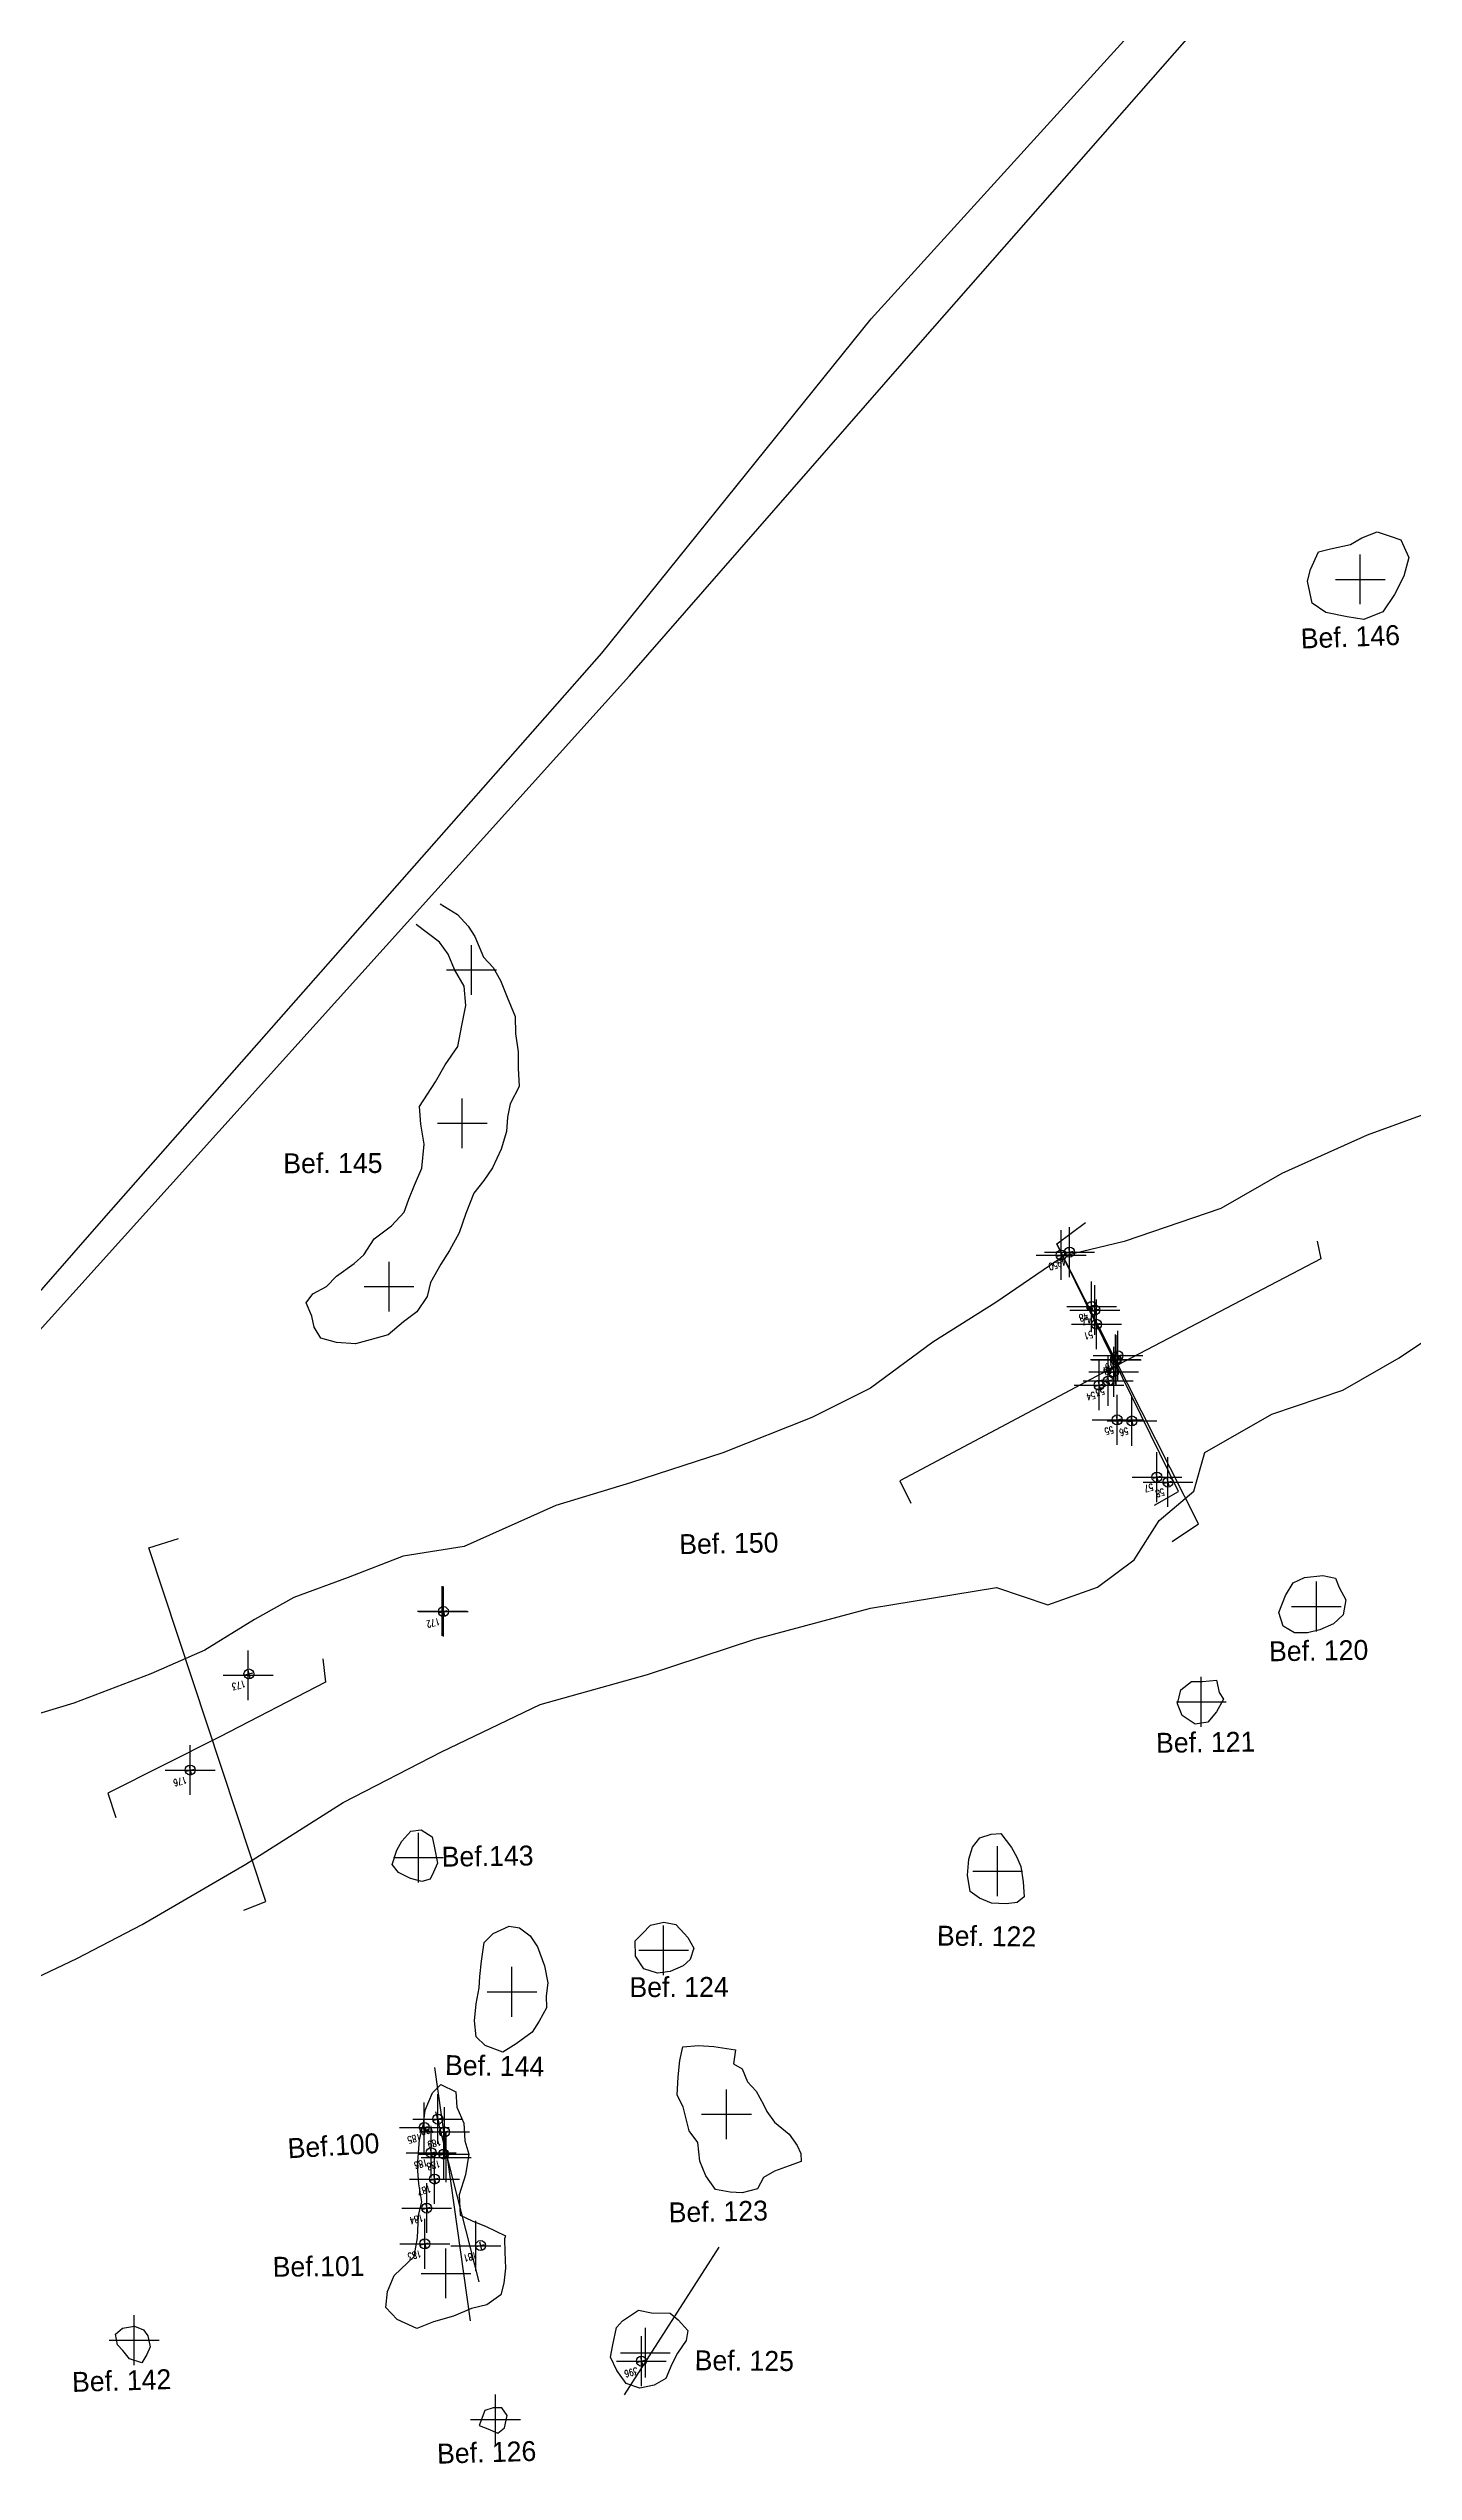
# Model space of a CAD drawing. Header units: metres. Extents: x 4462689 to 4462813, y 5793999 to 5794154.
# Drawn here: x 4462709.98 to 4462723.68, y 5794034.97 to 5794059.31 of the extents above; entities that cross this region are included whole.
import ezdxf
from ezdxf.enums import TextEntityAlignment as Align

# ---------------------------------------------------------------- set-up
doc = ezdxf.new("R2010")
doc.units = ezdxf.units.M
doc.header["$PDMODE"] = 2
doc.header["$PDSIZE"] = 0.25
for name, color, linetype in [('Bef.Nr.', 7, 'Continuous'), ('Befunde Pl.1', 7, 'Continuous'), ('GGok', 50, 'Continuous'), ('GGuk', 5, 'Continuous'), ('Keramik Pl.1', 60, 'Continuous'), ('Photogrammetriepunkte', 160, 'Continuous'), ('Profile', 5, 'Continuous')]:
    doc.layers.add(name, color=color, linetype=linetype)
doc.layers.get('0').off()
doc.styles.add('ROMANS', font='ROMANS.shx', dxfattribs={"width": 0.75})

# ---------------------------------------------------------------- blocks, each defined once
blk = doc.blocks.new('MESSPUNKT')
for p, q in [((0.04, 0), (-0.04, 0)), ((0, -0.04), (0, 0.04))]:
    blk.add_line(p, q)
blk.add_circle((0, 0), 0.05)
at = {"style": 'ROMANS', "width": 0.75, "flags": 1}
for tag, p in [('STANDPUNKT', (-0.06, -0.05)), ('MESSWERT', (-0.06, 0.05)), ('KOORDINATEN', (-0.06, -0.15))]:
    blk.add_attdef(tag, text='', height=0.07, dxfattribs=at).set_placement(p, align=Align.RIGHT)
at = {"style": 'ROMANS', "width": 0.75}
for tag, p in [('NUMMER', (0.06, 0.05)), ('INFO', (0.06, -0.15))]:
    blk.add_attdef(tag, p, '', height=0.07, dxfattribs=at)

msp = doc.modelspace()

# ---------------------------------------------------------------- linework, layer by layer
at = {"layer": 'Befunde Pl.1'}
for points in [[(4462723.553, 5794054.377, 52.372), (4462723.634, 5794054.201, 52.366), (4462723.583, 5794054.011, 52.363), (4462723.491, 5794053.829, 52.38), (4462723.373, 5794053.653, 52.384), (4462723.182, 5794053.577, 52.397), (4462723.015, 5794053.605, 52.422), (4462722.8, 5794053.647, 52.394), (4462722.663, 5794053.741, 52.403), (4462722.618, 5794053.962, 52.402), (4462722.647, 5794054.078, 52.396), (4462722.728, 5794054.256, 52.354), (4462722.848, 5794054.288, 52.371), (4462723.047, 5794054.332, 52.363), (4462723.162, 5794054.399, 52.358), (4462723.317, 5794054.456, 52.374), (4462723.436, 5794054.416, 52.385)], [(4462722.897, 5794043.949, 52.582), (4462722.936, 5794043.855, 52.588), (4462723.001, 5794043.731, 52.588), (4462722.974, 5794043.581, 52.569), (4462722.877, 5794043.488, 52.58), (4462722.74, 5794043.429, 52.581), (4462722.615, 5794043.4, 52.582), (4462722.486, 5794043.4, 52.591), (4462722.372, 5794043.467, 52.608), (4462722.328, 5794043.603, 52.609), (4462722.396, 5794043.775, 52.606), (4462722.471, 5794043.901, 52.591), (4462722.586, 5794043.956, 52.585), (4462722.772, 5794043.975, 52.583)], [(4462721.702, 5794042.922, 52.63), (4462721.729, 5794042.8, 52.6), (4462721.772, 5794042.732, 52.589), (4462721.702, 5794042.606, 52.599), (4462721.617, 5794042.501, 52.599), (4462721.488, 5794042.482, 52.594), (4462721.36, 5794042.568, 52.616), (4462721.312, 5794042.686, 52.605), (4462721.344, 5794042.826, 52.623), (4462721.451, 5794042.911, 52.626), (4462721.563, 5794042.911, 52.62)], [(4462713.721, 5794041.419, 52.643), (4462713.83, 5794041.35, 52.645), (4462713.852, 5794041.241, 52.641), (4462713.882, 5794041.085, 52.651), (4462713.843, 5794040.994, 52.657), (4462713.81, 5794040.924, 52.656), (4462713.727, 5794040.902, 52.651), (4462713.613, 5794040.93, 52.639), (4462713.493, 5794040.993, 52.644), (4462713.428, 5794041.071, 52.649), (4462713.476, 5794041.215, 52.642), (4462713.524, 5794041.305, 52.647), (4462713.617, 5794041.407, 52.639)], [(4462719.538, 5794041.383, 52.643), (4462719.646, 5794041.242, 52.648), (4462719.7, 5794041.146, 52.655), (4462719.739, 5794041.051, 52.648), (4462719.763, 5794040.898, 52.656), (4462719.774, 5794040.749, 52.663), (4462719.701, 5794040.69, 52.668), (4462719.592, 5794040.678, 52.668), (4462719.445, 5794040.684, 52.67), (4462719.325, 5794040.735, 52.673), (4462719.229, 5794040.802, 52.663), (4462719.205, 5794040.965, 52.675), (4462719.218, 5794041.127, 52.658), (4462719.253, 5794041.247, 52.637), (4462719.326, 5794041.339, 52.628), (4462719.44, 5794041.376, 52.637)], [(4462714.602, 5794040.454, 52.605), (4462714.707, 5794040.435, 52.62), (4462714.814, 5794040.355, 52.637), (4462714.888, 5794040.244, 52.62), (4462714.958, 5794040.054, 52.652), (4462714.992, 5794039.882, 52.656), (4462714.974, 5794039.754, 52.65), (4462714.978, 5794039.633, 52.671), (4462714.905, 5794039.497, 52.675), (4462714.834, 5794039.387, 52.666), (4462714.672, 5794039.27, 52.661), (4462714.541, 5794039.187, 52.676), (4462714.363, 5794039.255, 52.673), (4462714.271, 5794039.342, 52.654), (4462714.254, 5794039.502, 52.618), (4462714.272, 5794039.672, 52.631), (4462714.302, 5794039.835, 52.618), (4462714.308, 5794039.946, 52.63), (4462714.326, 5794040.102, 52.617), (4462714.351, 5794040.287, 52.625), (4462714.441, 5794040.38, 52.627)], [(4462716.277, 5794040.468, 52.618), (4462716.361, 5794040.38, 52.629), (4462716.397, 5794040.339, 52.646), (4462716.456, 5794040.231, 52.665), (4462716.42, 5794040.119, 52.661), (4462716.351, 5794040.054, 52.651), (4462716.22, 5794039.996, 52.642), (4462716.092, 5794039.982, 52.657), (4462715.956, 5794040.024, 52.668), (4462715.87, 5794040.152, 52.661), (4462715.869, 5794040.306, 52.633), (4462715.94, 5794040.378, 52.623), (4462716.021, 5794040.463, 52.642), (4462716.157, 5794040.493, 52.631)], [(4462716.875, 5794039.21, 52.677), (4462716.856, 5794039.071, 52.682), (4462716.942, 5794039.02, 52.685), (4462716.996, 5794038.888, 52.693), (4462717.081, 5794038.797, 52.678), (4462717.157, 5794038.663, 52.691), (4462717.191, 5794038.591, 52.673), (4462717.267, 5794038.484, 52.695), (4462717.414, 5794038.365, 52.677), (4462717.495, 5794038.249, 52.691), (4462717.531, 5794038.169, 52.698), (4462717.534, 5794038.088, 52.696), (4462717.415, 5794038.044, 52.688), (4462717.267, 5794037.993, 52.684), (4462717.157, 5794037.928, 52.688), (4462717.095, 5794037.813, 52.691), (4462716.943, 5794037.775, 52.694), (4462716.82, 5794037.781, 52.702), (4462716.675, 5794037.808, 52.703), (4462716.578, 5794037.946, 52.702), (4462716.516, 5794038.094, 52.699), (4462716.497, 5794038.279, 52.688), (4462716.411, 5794038.397, 52.691), (4462716.351, 5794038.639, 52.686), (4462716.288, 5794038.755, 52.694), (4462716.298, 5794038.938, 52.689), (4462716.317, 5794039.105, 52.692), (4462716.345, 5794039.24, 52.672), (4462716.505, 5794039.254, 52.676), (4462716.656, 5794039.244, 52.694)], [(4462714.555, 5794037.313, 52.793), (4462714.558, 5794037.179, 52.828), (4462714.565, 5794037.019, 52.831), (4462714.55, 5794036.866, 52.834), (4462714.519, 5794036.75, 52.838), (4462714.38, 5794036.65, 52.86), (4462714.224, 5794036.613, 52.868), (4462714.045, 5794036.534, 52.844), (4462713.845, 5794036.479, 52.849), (4462713.677, 5794036.413, 52.822), (4462713.479, 5794036.501, 52.823), (4462713.365, 5794036.622, 52.837), (4462713.381, 5794036.783, 52.834), (4462713.448, 5794036.944, 52.844), (4462713.648, 5794037.134, 52.818), (4462713.682, 5794037.322, 52.811), (4462713.692, 5794037.546, 52.803), (4462713.726, 5794037.683, 52.808), (4462713.695, 5794037.865, 52.802), (4462713.682, 5794038.038, 52.79), (4462713.704, 5794038.311, 52.795), (4462713.742, 5794038.466, 52.768), (4462713.76, 5794038.603, 52.754), (4462713.835, 5794038.778, 52.736), (4462713.916, 5794038.862, 52.715), (4462714.068, 5794038.788, 52.698), (4462714.077, 5794038.635, 52.711), (4462714.149, 5794038.474, 52.737), (4462714.157, 5794038.295, 52.757), (4462714.198, 5794038.164, 52.767), (4462714.163, 5794037.955, 52.784), (4462714.102, 5794037.755, 52.804), (4462714.111, 5794037.549, 52.805), (4462714.232, 5794037.492, 52.821), (4462714.372, 5794037.437, 52.824), (4462714.566, 5794037.344, 52.794)], [(4462710.933, 5794036.398, 52.746), (4462710.977, 5794036.337, 52.747), (4462711, 5794036.226, 52.739), (4462710.965, 5794036.152, 52.753), (4462710.915, 5794036.067, 52.746), (4462710.792, 5794036.108, 52.755), (4462710.726, 5794036.191, 52.76), (4462710.67, 5794036.248, 52.758), (4462710.652, 5794036.354, 52.746), (4462710.721, 5794036.416, 52.753), (4462710.841, 5794036.434, 52.749)], [(4462716.219, 5794036.566, 52.788), (4462716.3, 5794036.498, 52.797), (4462716.396, 5794036.392, 52.805), (4462716.381, 5794036.292, 52.808), (4462716.291, 5794036.163, 52.798), (4462716.237, 5794036.053, 52.79), (4462716.175, 5794035.909, 52.813), (4462716.057, 5794035.844, 52.815), (4462715.915, 5794035.811, 52.824), (4462715.776, 5794035.859, 52.82), (4462715.684, 5794035.991, 52.814), (4462715.62, 5794036.125, 52.773), (4462715.643, 5794036.247, 52.787), (4462715.681, 5794036.422, 52.784), (4462715.742, 5794036.487, 52.775), (4462715.901, 5794036.595, 52.786), (4462716.03, 5794036.57, 52.788)], [(4462714.301, 5794035.439, 52.839), (4462714.39, 5794035.404, 52.838), (4462714.488, 5794035.36, 52.842), (4462714.557, 5794035.415, 52.849), (4462714.582, 5794035.537, 52.837), (4462714.53, 5794035.616, 52.833), (4462714.442, 5794035.615, 52.841), (4462714.359, 5794035.589, 52.844)]]:
    msp.add_polyline3d(points, close=True, dxfattribs=at)
for points in [[(4462713.911, 5794050.722, 52.463), (4462714.083, 5794050.614, 52.46), (4462714.192, 5794050.497, 52.468), (4462714.258, 5794050.393, 52.473), (4462714.345, 5794050.185, 52.469), (4462714.441, 5794050.082, 52.469), (4462714.515, 5794049.951, 52.481), (4462714.583, 5794049.783, 52.482), (4462714.663, 5794049.588, 52.483), (4462714.668, 5794049.419, 52.493), (4462714.693, 5794049.235, 52.507), (4462714.694, 5794049.072, 52.506), (4462714.703, 5794048.886, 52.523), (4462714.614, 5794048.713, 52.518), (4462714.586, 5794048.578, 52.52), (4462714.576, 5794048.434, 52.532), (4462714.524, 5794048.256, 52.502), (4462714.435, 5794048.07, 52.526), (4462714.35, 5794047.942, 52.522), (4462714.248, 5794047.814, 52.52), (4462714.168, 5794047.611, 52.519), (4462714.102, 5794047.417, 52.525), (4462714.004, 5794047.24, 52.56), (4462713.918, 5794047.102, 52.542), (4462713.814, 5794046.919, 52.578), (4462713.78, 5794046.777, 52.584), (4462713.676, 5794046.623, 52.578), (4462713.543, 5794046.524, 52.583), (4462713.39, 5794046.392, 52.579), (4462713.207, 5794046.342, 52.568), (4462713.059, 5794046.301, 52.584), (4462712.869, 5794046.315, 52.589), (4462712.714, 5794046.359, 52.576), (4462712.644, 5794046.47, 52.579), (4462712.621, 5794046.581, 52.569), (4462712.564, 5794046.714, 52.508), (4462712.631, 5794046.805, 52.545), (4462712.771, 5794046.876, 52.542), (4462712.871, 5794046.98, 52.545), (4462713.047, 5794047.11, 52.562), (4462713.145, 5794047.196, 52.545), (4462713.247, 5794047.358, 52.545), (4462713.422, 5794047.487, 52.545), (4462713.548, 5794047.625, 52.541), (4462713.595, 5794047.754, 52.53), (4462713.652, 5794047.897, 52.508), (4462713.727, 5794048.065, 52.524), (4462713.751, 5794048.306, 52.521), (4462713.715, 5794048.508, 52.507), (4462713.703, 5794048.686, 52.521), (4462713.865, 5794048.933, 52.51), (4462713.961, 5794049.105, 52.506), (4462714.088, 5794049.289, 52.5), (4462714.128, 5794049.499, 52.488), (4462714.169, 5794049.7, 52.483), (4462714.151, 5794049.895, 52.467), (4462714.053, 5794050.062, 52.464), (4462713.99, 5794050.215, 52.473), (4462713.904, 5794050.336, 52.43), (4462713.671, 5794050.515, 52.458)], [(4462724.216, 5794048.761, 52.555), (4462723.216, 5794048.399, 52.563), (4462722.359, 5794048.011, 52.539), (4462721.746, 5794047.66, 52.534), (4462720.776, 5794047.331, 52.563), (4462720.178, 5794047.186, 52.549), (4462720.165, 5794047.179, 52.549), (4462719.489, 5794046.718, 52.54), (4462718.857, 5794046.318, 52.549), (4462718.23, 5794045.858, 52.565), (4462717.641, 5794045.563, 52.577), (4462716.748, 5794045.207, 52.6), (4462715.82, 5794044.904, 52.631), (4462715.073, 5794044.678, 52.622), (4462714.151, 5794044.265, 52.623), (4462713.54, 5794044.17, 52.647), (4462712.987, 5794043.954, 52.635), (4462712.44, 5794043.754, 52.638), (4462712.047, 5794043.533, 52.632), (4462711.549, 5794043.226, 52.64), (4462711.007, 5794042.988, 52.623), (4462710.233, 5794042.692, 52.624), (4462709.735, 5794042.543, 52.644)], [(4462709.518, 5794039.773, 52.689), (4462710.263, 5794040.127, 52.695), (4462710.92, 5794040.469, 52.675), (4462711.96, 5794041.075, 52.688), (4462712.937, 5794041.695, 52.669), (4462713.924, 5794042.203, 52.669), (4462714.914, 5794042.68, 52.621), (4462715.991, 5794042.979, 52.59), (4462717.07, 5794043.336, 52.609), (4462718.23, 5794043.646, 52.606), (4462719.495, 5794043.856, 52.624), (4462720.009, 5794043.681, 52.669), (4462720.51, 5794043.857, 52.65), (4462720.876, 5794044.132, 52.652), (4462721.129, 5794044.526, 52.612), (4462721.477, 5794044.822, 52.609), (4462721.586, 5794045.211, 52.588), (4462722.257, 5794045.594, 52.61), (4462722.972, 5794045.838, 52.607), (4462723.535, 5794046.16, 52.598), (4462723.971, 5794046.453, 52.592)]]:
    msp.add_polyline3d(points, dxfattribs=at)
for p in [(4462723.146, 5794053.98, 52.403), (4462714.225, 5794050.057, 52.463), (4462714.132, 5794048.517, 52.535), (4462713.397, 5794046.877, 52.599), (4462722.706, 5794043.663, 52.601), (4462721.55, 5794042.706, 52.618), (4462713.693, 5794041.141, 52.658), (4462719.506, 5794041.005, 52.671), (4462716.153, 5794040.211, 52.659), (4462714.631, 5794039.793, 52.653), (4462716.785, 5794038.563, 52.723), (4462713.971, 5794038.13, 52.784), (4462713.968, 5794036.965, 52.865), (4462710.838, 5794036.295, 52.753), (4462715.97, 5794036.168, 52.834), (4462715.93, 5794036.084, 52.855), (4462714.466, 5794035.498, 52.845)]:
    msp.add_point(p, dxfattribs=at)
at = {"layer": 'GGok'}
msp.add_polyline3d([(4462698.194, 5794033.439, 53.286), (4462704.53, 5794040.691, 53.355), (4462710.534, 5794047.562, 53.257), (4462715.532, 5794053.239, 53.078), (4462718.236, 5794056.598, 52.982), (4462724.374, 5794063.358, 52.84), (4462730.817, 5794070.449, 52.697), (4462732.943, 5794068.906, 52.749), (4462739.186, 5794076.038, 52.867), (4462744.685, 5794082.607, 52.734), (4462748.936, 5794087.423, 52.644), (4462750.803, 5794086.028, 52.67), (4462750.219, 5794085.195, 52.601), (4462756.601, 5794079.179, 52.655), (4462763.559, 5794073.207, 52.696), (4462769.998, 5794067.797, 52.706)], dxfattribs=at)
msp.add_polyline3d([(4462698.194, 5794033.439, 53.286), (4462704.53, 5794040.691, 53.355), (4462710.534, 5794047.562, 53.257), (4462715.532, 5794053.239, 53.078), (4462718.236, 5794056.598, 52.982), (4462724.374, 5794063.358, 52.84), (4462730.817, 5794070.449, 52.697), (4462732.943, 5794068.906, 52.749), (4462739.186, 5794076.038, 52.867), (4462744.685, 5794082.607, 52.734), (4462748.936, 5794087.423, 52.644), (4462750.803, 5794086.028, 52.67), (4462750.219, 5794085.195, 52.601), (4462756.601, 5794079.179, 52.655), (4462763.559, 5794073.207, 52.696), (4462769.998, 5794067.797, 52.706)], dxfattribs=at)
at = {"layer": 'GGuk'}
msp.add_polyline3d([(4462698.142, 5794033.034, 52.649), (4462704.046, 5794039.67, 52.618), (4462709.488, 5794045.994, 52.598), (4462715.811, 5794053.012, 52.384), (4462718.732, 5794056.358, 52.274), (4462723.093, 5794061.331, 52.2), (4462727.873, 5794066.932, 52.569), (4462733.762, 5794063.327, 52.174), (4462740.265, 5794057.94, 52.312), (4462745.562, 5794052.799, 52.294), (4462751.834, 5794047.473, 52.598), (4462757.268, 5794042.837, 52.472), (4462759.69, 5794040.551, 52.619), (4462754.176, 5794034.164, 52.524)], dxfattribs=at)
at = {"layer": 'Keramik Pl.1'}
for p in [(4462713.932, 5794043.618, 52.604), (4462713.932, 5794043.618, 52.604), (4462713.943, 5794043.613, 52.605), (4462713.943, 5794043.613, 52.605), (4462711.983, 5794042.973, 52.626), (4462711.983, 5794042.973, 52.626), (4462711.401, 5794042.021, 52.651), (4462711.401, 5794042.021, 52.651), (4462713.751, 5794038.432, 52.78), (4462713.751, 5794038.432, 52.78), (4462713.886, 5794038.515, 52.76), (4462713.886, 5794038.515, 52.76), (4462713.954, 5794038.386, 52.759), (4462713.954, 5794038.386, 52.759), (4462713.82, 5794038.177, 52.789), (4462713.82, 5794038.177, 52.789), (4462713.946, 5794038.164, 52.771), (4462713.946, 5794038.164, 52.771), (4462713.854, 5794037.913, 52.819), (4462713.854, 5794037.913, 52.819), (4462713.775, 5794037.621, 52.828), (4462713.775, 5794037.621, 52.828), (4462713.756, 5794037.262, 52.821), (4462713.756, 5794037.262, 52.821), (4462714.269, 5794037.242, 52.842), (4462714.269, 5794037.242, 52.842)]:
    msp.add_point(p, dxfattribs=at)
at = {"layer": 'Photogrammetriepunkte'}
for p in [(4462720.144, 5794047.193, 52.476), (4462720.144, 5794047.193, 52.476), (4462720.228, 5794047.223, 51.88), (4462720.228, 5794047.223, 51.88), (4462720.45, 5794046.677, 51.856), (4462720.45, 5794046.677, 51.856), (4462720.482, 5794046.641, 50.908), (4462720.482, 5794046.641, 50.908), (4462720.499, 5794046.498, 52.501), (4462720.499, 5794046.498, 52.501), (4462720.689, 5794046.145, 52.538), (4462720.689, 5794046.145, 52.538), (4462720.697, 5794046.14, 51.948), (4462720.697, 5794046.14, 51.948), (4462720.714, 5794046.183, 50.941), (4462720.714, 5794046.183, 50.941), (4462720.524, 5794045.886, 51.06), (4462720.524, 5794045.886, 51.06), (4462720.616, 5794045.929, 51.762), (4462720.616, 5794045.929, 51.762), (4462720.671, 5794046.02, 52.537), (4462720.671, 5794046.02, 52.537), (4462720.706, 5794045.538, 51.075), (4462720.706, 5794045.538, 51.075), (4462720.854, 5794045.527, 51.794), (4462720.854, 5794045.527, 51.794), (4462721.105, 5794044.963, 51.777), (4462721.105, 5794044.963, 51.777), (4462721.216, 5794044.913, 52.52), (4462721.216, 5794044.913, 52.52)]:
    msp.add_point(p, dxfattribs=at)
at = {"layer": 'Profile'}
for points in [[(4462721.082, 5794044.68, 52.583), (4462721.323, 5794044.819, 52.585), (4462720.101, 5794047.305, 52.505), (4462720.388, 5794047.521, 52.518)], [(4462721.259, 5794044.317, 52.612), (4462721.524, 5794044.495, 52.585), (4462720.101, 5794047.305, 52.505), (4462720.388, 5794047.521, 52.518)], [(4462722.713, 5794047.332, 52.554), (4462722.75, 5794047.156, 52.556), (4462720.71, 5794046.089, 52.589), (4462718.525, 5794044.926, 52.546), (4462718.634, 5794044.7, 52.562)], [(4462722.713, 5794047.332, 52.554), (4462722.75, 5794047.156, 52.556), (4462720.71, 5794046.089, 52.589), (4462718.525, 5794044.926, 52.546), (4462718.634, 5794044.7, 52.562)], [(4462711.941, 5794040.614, 52.624), (4462712.161, 5794040.7, 52.622), (4462710.987, 5794044.254, 52.629), (4462711.285, 5794044.346, 52.63)], [(4462711.941, 5794040.614, 52.624), (4462712.161, 5794040.7, 52.622), (4462710.987, 5794044.254, 52.629), (4462711.285, 5794044.346, 52.63)], [(4462712.733, 5794043.137, 52.611), (4462712.76, 5794042.902, 52.614), (4462711.699, 5794042.354, 52.603), (4462710.574, 5794041.788, 52.654), (4462710.654, 5794041.544, 52.643)], [(4462712.733, 5794043.137, 52.611), (4462712.76, 5794042.902, 52.614), (4462711.699, 5794042.354, 52.603), (4462710.574, 5794041.788, 52.654), (4462710.654, 5794041.544, 52.643)], [(4462713.853, 5794039.034, 52.759), (4462714.211, 5794036.487, 52.88)], [(4462713.863, 5794038.588, 52.759), (4462714.298, 5794036.881, 52.88)], [(4462715.759, 5794035.745, 52.84), (4462716.712, 5794037.229, 52.775)], [(4462715.759, 5794035.745, 52.84), (4462716.712, 5794037.229, 52.775)]]:
    msp.add_polyline3d(points, dxfattribs=at)

# ---------------------------------------------------------------- block references
at = {"layer": 'Keramik Pl.1'}
ref = msp.add_blockref('MESSPUNKT', (4462713.943, 5794043.613, 52.605), dxfattribs=dict(at, rotation=194.2283887535801))
ref.add_attrib('NUMMER', '172', (4462713.897, 5794043.55, 52.605), dxfattribs={"layer": '0', "color": 0, "height": 0.07, "rotation": 194.2284, "style": 'ROMANS', "width": 0.75})
ref = msp.add_blockref('MESSPUNKT', (4462713.943, 5794043.613, 52.605), dxfattribs=dict(at, rotation=194.2283887535801))
ref.add_attrib('NUMMER', '172', (4462713.897, 5794043.55, 52.605), dxfattribs={"layer": '0', "color": 0, "height": 0.07, "rotation": 194.2284, "style": 'ROMANS', "width": 0.75})
ref = msp.add_blockref('MESSPUNKT', (4462711.991, 5794042.986, 52.625), dxfattribs=dict(at, rotation=194.2283887535801))
ref.add_attrib('NUMMER', '173', (4462711.945, 5794042.923, 52.625), dxfattribs={"layer": '0', "color": 0, "height": 0.07, "rotation": 194.2284, "style": 'ROMANS', "width": 0.75})
ref = msp.add_blockref('MESSPUNKT', (4462711.991, 5794042.986, 52.625), dxfattribs=dict(at, rotation=194.2283887535801))
ref.add_attrib('NUMMER', '173', (4462711.945, 5794042.923, 52.625), dxfattribs={"layer": '0', "color": 0, "height": 0.07, "rotation": 194.2284, "style": 'ROMANS', "width": 0.75})
ref = msp.add_blockref('MESSPUNKT', (4462711.401, 5794042.021, 52.651), dxfattribs=dict(at, rotation=194.2283887535801))
ref.add_attrib('NUMMER', '176', (4462711.356, 5794041.957, 52.651), dxfattribs={"layer": '0', "color": 0, "height": 0.07, "rotation": 194.2284, "style": 'ROMANS', "width": 0.75})
ref = msp.add_blockref('MESSPUNKT', (4462711.401, 5794042.021, 52.651), dxfattribs=dict(at, rotation=194.2283887535801))
ref.add_attrib('NUMMER', '176', (4462711.356, 5794041.957, 52.651), dxfattribs={"layer": '0', "color": 0, "height": 0.07, "rotation": 194.2284, "style": 'ROMANS', "width": 0.75})
ref = msp.add_blockref('MESSPUNKT', (4462713.751, 5794038.432, 52.78), dxfattribs=dict(at, rotation=194.2283887535801))
ref.add_attrib('NUMMER', '185', (4462713.706, 5794038.369, 52.78), dxfattribs={"layer": '0', "color": 0, "height": 0.07, "rotation": 194.2284, "style": 'ROMANS', "width": 0.75})
ref = msp.add_blockref('MESSPUNKT', (4462713.751, 5794038.432, 52.78), dxfattribs=dict(at, rotation=194.2283887535801))
ref.add_attrib('NUMMER', '185', (4462713.706, 5794038.369, 52.78), dxfattribs={"layer": '0', "color": 0, "height": 0.07, "rotation": 194.2284, "style": 'ROMANS', "width": 0.75})
ref = msp.add_blockref('MESSPUNKT', (4462713.886, 5794038.515, 52.76), dxfattribs=dict(at, rotation=194.2283887535801))
ref.add_attrib('NUMMER', '190', (4462713.84, 5794038.452, 52.76), dxfattribs={"layer": '0', "color": 0, "height": 0.07, "rotation": 194.2284, "style": 'ROMANS', "width": 0.75})
ref = msp.add_blockref('MESSPUNKT', (4462713.886, 5794038.515, 52.76), dxfattribs=dict(at, rotation=194.2283887535801))
ref.add_attrib('NUMMER', '190', (4462713.84, 5794038.452, 52.76), dxfattribs={"layer": '0', "color": 0, "height": 0.07, "rotation": 194.2284, "style": 'ROMANS', "width": 0.75})
ref = msp.add_blockref('MESSPUNKT', (4462713.954, 5794038.386, 52.759), dxfattribs=dict(at, rotation=194.2283887535801))
ref.add_attrib('NUMMER', '189', (4462713.908, 5794038.322, 52.759), dxfattribs={"layer": '0', "color": 0, "height": 0.07, "rotation": 194.2284, "style": 'ROMANS', "width": 0.75})
ref = msp.add_blockref('MESSPUNKT', (4462713.954, 5794038.386, 52.759), dxfattribs=dict(at, rotation=194.2283887535801))
ref.add_attrib('NUMMER', '189', (4462713.908, 5794038.322, 52.759), dxfattribs={"layer": '0', "color": 0, "height": 0.07, "rotation": 194.2284, "style": 'ROMANS', "width": 0.75})
ref = msp.add_blockref('MESSPUNKT', (4462713.82, 5794038.177, 52.789), dxfattribs=dict(at, rotation=194.2283887535801))
ref.add_attrib('NUMMER', '186', (4462713.774, 5794038.114, 52.789), dxfattribs={"layer": '0', "color": 0, "height": 0.07, "rotation": 194.2284, "style": 'ROMANS', "width": 0.75})
ref = msp.add_blockref('MESSPUNKT', (4462713.82, 5794038.177, 52.789), dxfattribs=dict(at, rotation=194.2283887535801))
ref.add_attrib('NUMMER', '186', (4462713.774, 5794038.114, 52.789), dxfattribs={"layer": '0', "color": 0, "height": 0.07, "rotation": 194.2284, "style": 'ROMANS', "width": 0.75})
ref = msp.add_blockref('MESSPUNKT', (4462713.946, 5794038.164, 52.771), dxfattribs=dict(at, rotation=194.2283887535801))
ref.add_attrib('NUMMER', '188', (4462713.901, 5794038.101, 52.771), dxfattribs={"layer": '0', "color": 0, "height": 0.07, "rotation": 194.2284, "style": 'ROMANS', "width": 0.75})
ref = msp.add_blockref('MESSPUNKT', (4462713.946, 5794038.164, 52.771), dxfattribs=dict(at, rotation=194.2283887535801))
ref.add_attrib('NUMMER', '188', (4462713.901, 5794038.101, 52.771), dxfattribs={"layer": '0', "color": 0, "height": 0.07, "rotation": 194.2284, "style": 'ROMANS', "width": 0.75})
ref = msp.add_blockref('MESSPUNKT', (4462713.854, 5794037.913, 52.819), dxfattribs=dict(at, rotation=194.2283887535801))
ref.add_attrib('NUMMER', '187', (4462713.808, 5794037.85, 52.819), dxfattribs={"layer": '0', "color": 0, "height": 0.07, "rotation": 194.2284, "style": 'ROMANS', "width": 0.75})
ref = msp.add_blockref('MESSPUNKT', (4462713.854, 5794037.913, 52.819), dxfattribs=dict(at, rotation=194.2283887535801))
ref.add_attrib('NUMMER', '187', (4462713.808, 5794037.85, 52.819), dxfattribs={"layer": '0', "color": 0, "height": 0.07, "rotation": 194.2284, "style": 'ROMANS', "width": 0.75})
ref = msp.add_blockref('MESSPUNKT', (4462713.775, 5794037.621, 52.828), dxfattribs=dict(at, rotation=194.2283887535801))
ref.add_attrib('NUMMER', '184', (4462713.729, 5794037.558, 52.828), dxfattribs={"layer": '0', "color": 0, "height": 0.07, "rotation": 194.2284, "style": 'ROMANS', "width": 0.75})
ref = msp.add_blockref('MESSPUNKT', (4462713.775, 5794037.621, 52.828), dxfattribs=dict(at, rotation=194.2283887535801))
ref.add_attrib('NUMMER', '184', (4462713.729, 5794037.558, 52.828), dxfattribs={"layer": '0', "color": 0, "height": 0.07, "rotation": 194.2284, "style": 'ROMANS', "width": 0.75})
ref = msp.add_blockref('MESSPUNKT', (4462713.756, 5794037.262, 52.821), dxfattribs=dict(at, rotation=194.2283887535801))
ref.add_attrib('NUMMER', '183', (4462713.71, 5794037.199, 52.821), dxfattribs={"layer": '0', "color": 0, "height": 0.07, "rotation": 194.2284, "style": 'ROMANS', "width": 0.75})
ref = msp.add_blockref('MESSPUNKT', (4462713.756, 5794037.262, 52.821), dxfattribs=dict(at, rotation=194.2283887535801))
ref.add_attrib('NUMMER', '183', (4462713.71, 5794037.199, 52.821), dxfattribs={"layer": '0', "color": 0, "height": 0.07, "rotation": 194.2284, "style": 'ROMANS', "width": 0.75})
ref = msp.add_blockref('MESSPUNKT', (4462714.316, 5794037.245, 52.847), dxfattribs=dict(at, rotation=194.2283887535801))
ref.add_attrib('NUMMER', '181', (4462714.27, 5794037.182, 52.847), dxfattribs={"layer": '0', "color": 0, "height": 0.07, "rotation": 194.2284, "style": 'ROMANS', "width": 0.75})
ref = msp.add_blockref('MESSPUNKT', (4462714.316, 5794037.245, 52.847), dxfattribs=dict(at, rotation=194.2283887535801))
ref.add_attrib('NUMMER', '181', (4462714.27, 5794037.182, 52.847), dxfattribs={"layer": '0', "color": 0, "height": 0.07, "rotation": 194.2284, "style": 'ROMANS', "width": 0.75})
ref = msp.add_blockref('MESSPUNKT', (4462715.93, 5794036.084, 52.855), dxfattribs=dict(at, rotation=194.2283887535801))
ref.add_attrib('NUMMER', '396', (4462715.884, 5794036.021, 52.855), dxfattribs={"layer": '0', "color": 0, "height": 0.07, "rotation": 194.2284, "style": 'ROMANS', "width": 0.75})
ref = msp.add_blockref('MESSPUNKT', (4462715.93, 5794036.084, 52.855), dxfattribs=dict(at, rotation=194.2283887535801))
ref.add_attrib('NUMMER', '396', (4462715.884, 5794036.021, 52.855), dxfattribs={"layer": '0', "color": 0, "height": 0.07, "rotation": 194.2284, "style": 'ROMANS', "width": 0.75})
at = {"layer": 'Photogrammetriepunkte'}
ref = msp.add_blockref('MESSPUNKT', (4462720.144, 5794047.193, 52.476), dxfattribs=dict(at, rotation=194.2283887535801))
ref.add_attrib('NUMMER', '50', (4462720.099, 5794047.13, 52.476), dxfattribs={"layer": '0', "color": 0, "height": 0.07, "rotation": 194.2284, "style": 'ROMANS', "width": 0.75})
ref = msp.add_blockref('MESSPUNKT', (4462720.144, 5794047.193, 52.476), dxfattribs=dict(at, rotation=194.2283887535801))
ref.add_attrib('NUMMER', '50', (4462720.099, 5794047.13, 52.476), dxfattribs={"layer": '0', "color": 0, "height": 0.07, "rotation": 194.2284, "style": 'ROMANS', "width": 0.75})
ref = msp.add_blockref('MESSPUNKT', (4462720.228, 5794047.223, 51.88), dxfattribs=dict(at, rotation=194.2283887535801))
ref.add_attrib('NUMMER', '49', (4462720.182, 5794047.16, 51.88), dxfattribs={"layer": '0', "color": 0, "height": 0.07, "rotation": 194.2284, "style": 'ROMANS', "width": 0.75})
ref = msp.add_blockref('MESSPUNKT', (4462720.228, 5794047.223, 51.88), dxfattribs=dict(at, rotation=194.2283887535801))
ref.add_attrib('NUMMER', '49', (4462720.182, 5794047.16, 51.88), dxfattribs={"layer": '0', "color": 0, "height": 0.07, "rotation": 194.2284, "style": 'ROMANS', "width": 0.75})
ref = msp.add_blockref('MESSPUNKT', (4462720.45, 5794046.677, 51.856), dxfattribs=dict(at, rotation=194.2283887535801))
ref.add_attrib('NUMMER', '48', (4462720.404, 5794046.614, 51.856), dxfattribs={"layer": '0', "color": 0, "height": 0.07, "rotation": 194.2284, "style": 'ROMANS', "width": 0.75})
ref = msp.add_blockref('MESSPUNKT', (4462720.45, 5794046.677, 51.856), dxfattribs=dict(at, rotation=194.2283887535801))
ref.add_attrib('NUMMER', '48', (4462720.404, 5794046.614, 51.856), dxfattribs={"layer": '0', "color": 0, "height": 0.07, "rotation": 194.2284, "style": 'ROMANS', "width": 0.75})
ref = msp.add_blockref('MESSPUNKT', (4462720.482, 5794046.641, 50.908), dxfattribs=dict(at, rotation=194.2283887535801))
ref.add_attrib('NUMMER', '47', (4462720.436, 5794046.578, 50.908), dxfattribs={"layer": '0', "color": 0, "height": 0.07, "rotation": 194.2284, "style": 'ROMANS', "width": 0.75})
ref = msp.add_blockref('MESSPUNKT', (4462720.482, 5794046.641, 50.908), dxfattribs=dict(at, rotation=194.2283887535801))
ref.add_attrib('NUMMER', '47', (4462720.436, 5794046.578, 50.908), dxfattribs={"layer": '0', "color": 0, "height": 0.07, "rotation": 194.2284, "style": 'ROMANS', "width": 0.75})
ref = msp.add_blockref('MESSPUNKT', (4462720.499, 5794046.498, 52.501), dxfattribs=dict(at, rotation=194.2283887535801))
ref.add_attrib('NUMMER', '51', (4462720.453, 5794046.434, 52.501), dxfattribs={"layer": '0', "color": 0, "height": 0.07, "rotation": 194.2284, "style": 'ROMANS', "width": 0.75})
ref = msp.add_blockref('MESSPUNKT', (4462720.499, 5794046.498, 52.501), dxfattribs=dict(at, rotation=194.2283887535801))
ref.add_attrib('NUMMER', '51', (4462720.453, 5794046.434, 52.501), dxfattribs={"layer": '0', "color": 0, "height": 0.07, "rotation": 194.2284, "style": 'ROMANS', "width": 0.75})
ref = msp.add_blockref('MESSPUNKT', (4462720.689, 5794046.145, 52.538), dxfattribs=dict(at, rotation=194.2283887535801))
ref.add_attrib('NUMMER', '44', (4462720.643, 5794046.082, 52.538), dxfattribs={"layer": '0', "color": 0, "height": 0.07, "rotation": 194.2284, "style": 'ROMANS', "width": 0.75})
ref = msp.add_blockref('MESSPUNKT', (4462720.689, 5794046.145, 52.538), dxfattribs=dict(at, rotation=194.2283887535801))
ref.add_attrib('NUMMER', '44', (4462720.643, 5794046.082, 52.538), dxfattribs={"layer": '0', "color": 0, "height": 0.07, "rotation": 194.2284, "style": 'ROMANS', "width": 0.75})
ref = msp.add_blockref('MESSPUNKT', (4462720.697, 5794046.14, 51.948), dxfattribs=dict(at, rotation=194.2283887535801))
ref.add_attrib('NUMMER', '45', (4462720.651, 5794046.077, 51.948), dxfattribs={"layer": '0', "color": 0, "height": 0.07, "rotation": 194.2284, "style": 'ROMANS', "width": 0.75})
ref = msp.add_blockref('MESSPUNKT', (4462720.697, 5794046.14, 51.948), dxfattribs=dict(at, rotation=194.2283887535801))
ref.add_attrib('NUMMER', '45', (4462720.651, 5794046.077, 51.948), dxfattribs={"layer": '0', "color": 0, "height": 0.07, "rotation": 194.2284, "style": 'ROMANS', "width": 0.75})
ref = msp.add_blockref('MESSPUNKT', (4462720.714, 5794046.183, 50.941), dxfattribs=dict(at, rotation=194.2283887535801))
ref.add_attrib('NUMMER', '46', (4462720.668, 5794046.12, 50.941), dxfattribs={"layer": '0', "color": 0, "height": 0.07, "rotation": 194.2284, "style": 'ROMANS', "width": 0.75})
ref = msp.add_blockref('MESSPUNKT', (4462720.714, 5794046.183, 50.941), dxfattribs=dict(at, rotation=194.2283887535801))
ref.add_attrib('NUMMER', '46', (4462720.668, 5794046.12, 50.941), dxfattribs={"layer": '0', "color": 0, "height": 0.07, "rotation": 194.2284, "style": 'ROMANS', "width": 0.75})
ref = msp.add_blockref('MESSPUNKT', (4462720.524, 5794045.886, 51.06), dxfattribs=dict(at, rotation=194.2283887535801))
ref.add_attrib('NUMMER', '54', (4462720.478, 5794045.822, 51.06), dxfattribs={"layer": '0', "color": 0, "height": 0.07, "rotation": 194.2284, "style": 'ROMANS', "width": 0.75})
ref = msp.add_blockref('MESSPUNKT', (4462720.524, 5794045.886, 51.06), dxfattribs=dict(at, rotation=194.2283887535801))
ref.add_attrib('NUMMER', '54', (4462720.478, 5794045.822, 51.06), dxfattribs={"layer": '0', "color": 0, "height": 0.07, "rotation": 194.2284, "style": 'ROMANS', "width": 0.75})
ref = msp.add_blockref('MESSPUNKT', (4462720.616, 5794045.929, 51.762), dxfattribs=dict(at, rotation=194.2283887535801))
ref.add_attrib('NUMMER', '53', (4462720.57, 5794045.865, 51.762), dxfattribs={"layer": '0', "color": 0, "height": 0.07, "rotation": 194.2284, "style": 'ROMANS', "width": 0.75})
ref = msp.add_blockref('MESSPUNKT', (4462720.616, 5794045.929, 51.762), dxfattribs=dict(at, rotation=194.2283887535801))
ref.add_attrib('NUMMER', '53', (4462720.57, 5794045.865, 51.762), dxfattribs={"layer": '0', "color": 0, "height": 0.07, "rotation": 194.2284, "style": 'ROMANS', "width": 0.75})
ref = msp.add_blockref('MESSPUNKT', (4462720.671, 5794046.02, 52.537), dxfattribs=dict(at, rotation=194.2283887535801))
ref.add_attrib('NUMMER', '52', (4462720.625, 5794045.957, 52.537), dxfattribs={"layer": '0', "color": 0, "height": 0.07, "rotation": 194.2284, "style": 'ROMANS', "width": 0.75})
ref = msp.add_blockref('MESSPUNKT', (4462720.671, 5794046.02, 52.537), dxfattribs=dict(at, rotation=194.2283887535801))
ref.add_attrib('NUMMER', '52', (4462720.625, 5794045.957, 52.537), dxfattribs={"layer": '0', "color": 0, "height": 0.07, "rotation": 194.2284, "style": 'ROMANS', "width": 0.75})
ref = msp.add_blockref('MESSPUNKT', (4462720.706, 5794045.538, 51.075), dxfattribs=dict(at, rotation=194.2283887535801))
ref.add_attrib('NUMMER', '55', (4462720.66, 5794045.475, 51.075), dxfattribs={"layer": '0', "color": 0, "height": 0.07, "rotation": 194.2284, "style": 'ROMANS', "width": 0.75})
ref = msp.add_blockref('MESSPUNKT', (4462720.706, 5794045.538, 51.075), dxfattribs=dict(at, rotation=194.2283887535801))
ref.add_attrib('NUMMER', '55', (4462720.66, 5794045.475, 51.075), dxfattribs={"layer": '0', "color": 0, "height": 0.07, "rotation": 194.2284, "style": 'ROMANS', "width": 0.75})
ref = msp.add_blockref('MESSPUNKT', (4462720.854, 5794045.527, 51.794), dxfattribs=dict(at, rotation=194.2283887535801))
ref.add_attrib('NUMMER', '56', (4462720.808, 5794045.464, 51.794), dxfattribs={"layer": '0', "color": 0, "height": 0.07, "rotation": 194.2284, "style": 'ROMANS', "width": 0.75})
ref = msp.add_blockref('MESSPUNKT', (4462720.854, 5794045.527, 51.794), dxfattribs=dict(at, rotation=194.2283887535801))
ref.add_attrib('NUMMER', '56', (4462720.808, 5794045.464, 51.794), dxfattribs={"layer": '0', "color": 0, "height": 0.07, "rotation": 194.2284, "style": 'ROMANS', "width": 0.75})
ref = msp.add_blockref('MESSPUNKT', (4462721.105, 5794044.963, 51.777), dxfattribs=dict(at, rotation=194.2283887535801))
ref.add_attrib('NUMMER', '57', (4462721.059, 5794044.9, 51.777), dxfattribs={"layer": '0', "color": 0, "height": 0.07, "rotation": 194.2284, "style": 'ROMANS', "width": 0.75})
ref = msp.add_blockref('MESSPUNKT', (4462721.105, 5794044.963, 51.777), dxfattribs=dict(at, rotation=194.2283887535801))
ref.add_attrib('NUMMER', '57', (4462721.059, 5794044.9, 51.777), dxfattribs={"layer": '0', "color": 0, "height": 0.07, "rotation": 194.2284, "style": 'ROMANS', "width": 0.75})
ref = msp.add_blockref('MESSPUNKT', (4462721.216, 5794044.913, 52.52), dxfattribs=dict(at, rotation=194.2283887535801))
ref.add_attrib('NUMMER', '58', (4462721.171, 5794044.85, 52.52), dxfattribs={"layer": '0', "color": 0, "height": 0.07, "rotation": 194.2284, "style": 'ROMANS', "width": 0.75})
ref = msp.add_blockref('MESSPUNKT', (4462721.216, 5794044.913, 52.52), dxfattribs=dict(at, rotation=194.2283887535801))
ref.add_attrib('NUMMER', '58', (4462721.171, 5794044.85, 52.52), dxfattribs={"layer": '0', "color": 0, "height": 0.07, "rotation": 194.2284, "style": 'ROMANS', "width": 0.75})

# ---------------------------------------------------------------- texts
at = {"layer": 'Bef.Nr.', "char_height": 0.2, "attachment_point": 1}
for s, width, insert, rotation in [('Bef. 146', 66.248, (4462722.545, 5794053.485, 54.465), 2.1397), ('Bef. 145', 5.1705, (4462712.335, 5794048.215, 54.465), 0.1854), ('Bef. 150', 5.13285, (4462716.308, 5794044.389, 54.465), 1.0469), ('Bef. 120', 74.99271, (4462722.229, 5794043.313, 52.588), 0.8778), ('Bef. 121', 47.41199, (4462721.095, 5794042.394, 54.465), 0.7329), ('Bef.143', 1.02357, (4462713.924, 5794041.25, 54.465), 0.7987), ('Bef. 122', 56.09652, (4462718.898, 5794040.458, 54.465), 359.4353), ('Bef. 124', 62.44212, (4462715.81, 5794039.94, 54.465), 0.1821), ('Bef. 144', 1.56981, (4462713.961, 5794039.158, 54.465), 359.1148), ('Bef.100', 1.62618, (4462712.373, 5794038.32, 54.465), 3.447), ('Bef. 123', 1.78081, (4462716.202, 5794037.677, 54.465), 1.1632), ('Bef.101', 1.62618, (4462712.228, 5794037.131, 54.465), 0.5504), ('Bef. 125', 64.95625, (4462716.466, 5794036.193, 54.465), 359.4911), ('Bef. 142', 58.86124, (4462710.212, 5794035.974, 54.465), 1.7174), ('Bef. 126', 33.96934, (4462713.876, 5794035.253, 54.465), 1.7045)]:
    msp.add_mtext_dynamic_manual_height_columns(s, width=width, gutter_width=12.5, heights=[0], dxfattribs=dict(at, insert=insert, rotation=rotation))

doc.saveas('drawing.dxf')
